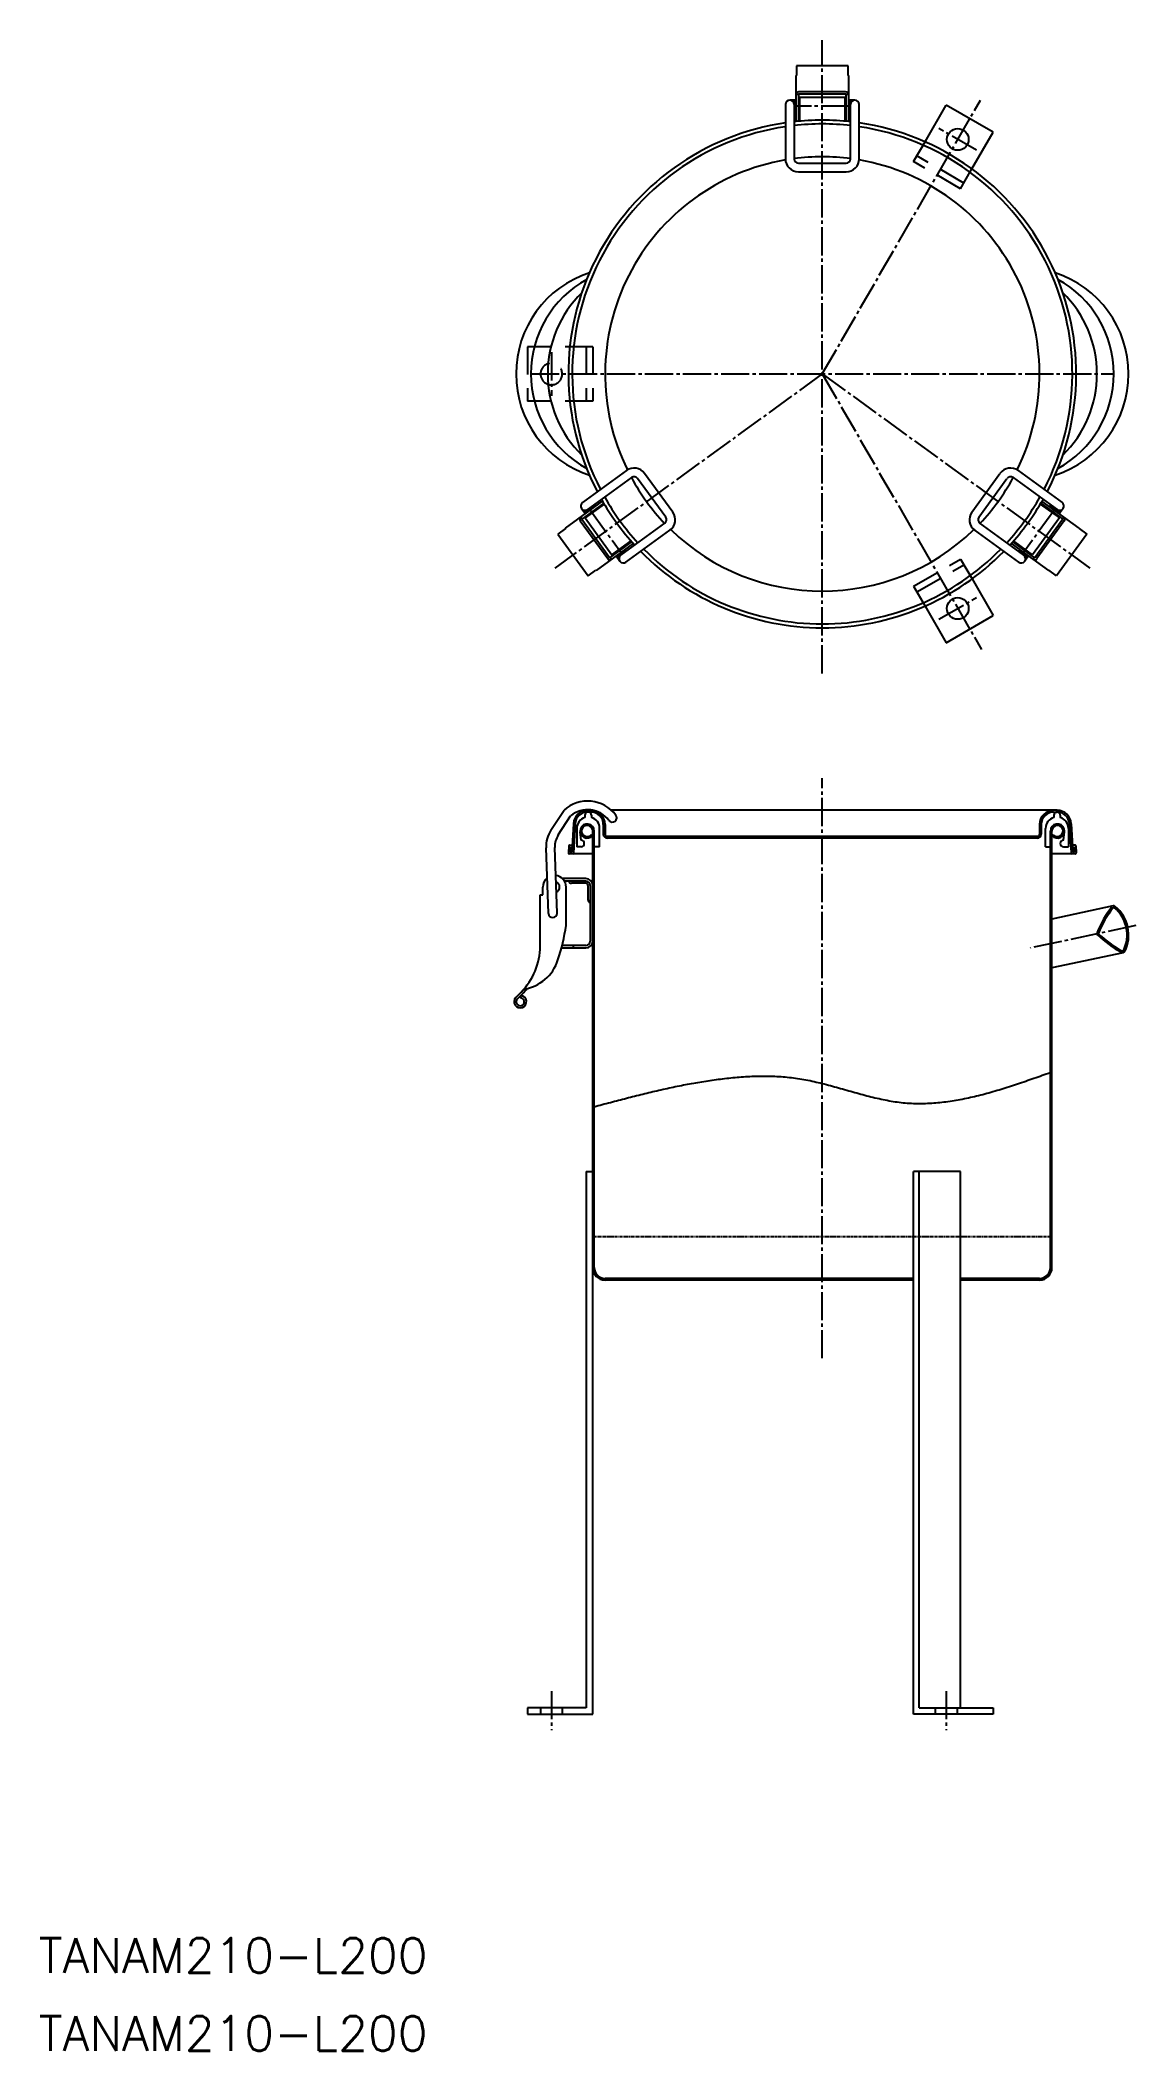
# Model space of a CAD drawing. Extents: x 253 to 757, y -303 to 623.
import ezdxf

# ---------------------------------------------------------------- set-up
doc = ezdxf.new("R2010")
doc.units = 0
for name, pattern in [('CENTER', [17.5, 13, -1.5, 1.5, -1.5]), ('DASHED', [19.05, 12.7, -6.35]), ('PHANTOM', [2.5, 1.25, -0.25, 0.25, -0.25, 0.25, -0.25])]:
    doc.linetypes.add(name, pattern=pattern)
doc.layers.get('0').update_dxf_attribs({"linetype": 'CONTINUOUS'})
doc.layers.add('CENTER', color=1, linetype='CENTER')
doc.styles.get("Standard").update_dxf_attribs({"font": 'txt.shx', "bigfont": '@extfont2.shx'})

msp = doc.modelspace()

# ---------------------------------------------------------------- linework, layer by layer
at = {"color": 7, "linetype": 'CONTINUOUS'}
for p, q in [((601.18, 585.16), (601.18, 606.36)), ((601.28, 606.36), (601.18, 606.36)), ((625.08, 610.79), (601.28, 610.79)), ((601.28, 610.79), (601.28, 606.36)), ((625.08, 606.36), (625.08, 610.79)), ((625.18, 606.36), (625.08, 606.36)), ((625.18, 606.36), (625.18, 585.16)), ((596.18, 592.99), (596.18, 567.99)), ((601.18, 594.99), (598.18, 594.99)), ((600.18, 592.99), (600.18, 567.99)), ((600.48, 594.44), (600.48, 589.94)), ((601.18, 594.44), (600.48, 594.44)), ((602.18, 597.59), (601.18, 597.59)), ((624.18, 597.79), (602.18, 597.79)), ((602.18, 597.79), (602.18, 585.26)), ((602.68, 594.19), (602.18, 594.19)), ((623.93, 598.79), (602.43, 598.79)), ((623.68, 596.19), (602.68, 596.19)), ((602.68, 596.19), (602.68, 585.31)), ((623.68, 585.31), (623.68, 596.19)), ((624.18, 594.19), (623.68, 594.19)), ((624.18, 585.26), (624.18, 597.79)), ((625.18, 597.59), (624.18, 597.59)), ((628.18, 594.99), (625.18, 594.99)), ((625.18, 594.94), (625.88, 594.94)), ((625.88, 594.94), (625.88, 589.44)), ((626.18, 567.99), (626.18, 592.99)), ((630.18, 567.99), (630.18, 592.99)), ((660.46, 575.79), (670.21, 592.66)), ((691.86, 580.16), (670.21, 592.66)), ((600.48, 590.99), (600.18, 590.99)), ((600.48, 589.94), (601.18, 589.94)), ((602.68, 590.19), (602.18, 590.19)), ((624.18, 590.19), (623.68, 590.19)), ((625.88, 589.44), (625.18, 589.44)), ((625.88, 590.99), (626.18, 590.99)), ((682.05, 563.33), (691.86, 580.16)), ((602.18, 565.99), (624.18, 565.99)), ((602.18, 561.99), (624.18, 561.99)), ((523.02, 424.4), (502.79, 409.7)), ((525.37, 421.16), (505.14, 406.47)), ((541.09, 402.92), (528.16, 420.72)), ((544.33, 405.27), (531.4, 423.07)), ((682.03, 405.27), (694.97, 423.07)), ((685.27, 402.92), (698.2, 420.72)), ((701, 421.16), (721.22, 406.47)), ((703.35, 424.4), (723.57, 409.7)), ((494.92, 397.8), (512.06, 410.26)), ((512.57, 409.39), (502.43, 402.03)), ((503.74, 405.08), (508.19, 408.31)), ((512.83, 408.96), (504.02, 402.56)), ((506.94, 407.4), (506.76, 407.64)), ((508.19, 408.31), (508.6, 407.74)), ((713.53, 408.96), (722.34, 402.56)), ((713.79, 409.39), (723.93, 402.03)), ((731.44, 397.8), (714.3, 410.26)), ((718.17, 408.31), (717.76, 407.74)), ((722.62, 405.08), (718.17, 408.31)), ((719.43, 407.4), (719.6, 407.64)), ((501.77, 401.24), (514.41, 383.84)), ((502.01, 402.95), (502.59, 402.15)), ((502.35, 406.91), (504.11, 404.48)), ((502.43, 402.03), (515.36, 384.23)), ((504.15, 404.51), (503.74, 405.08)), ((504.02, 402.56), (516.36, 385.57)), ((505.35, 404.14), (505.64, 403.74)), ((508.58, 406.49), (508.88, 406.09)), ((520.42, 385.43), (540.65, 400.13)), ((705.94, 385.43), (685.71, 400.13)), ((722.34, 402.56), (710, 385.57)), ((723.93, 402.03), (711, 384.23)), ((724.59, 401.24), (711.95, 383.84)), ((717.78, 406.49), (717.49, 406.09)), ((721.02, 404.14), (720.72, 403.74)), ((722.21, 404.51), (722.62, 405.08)), ((724.01, 406.91), (722.25, 404.48)), ((724.35, 402.95), (723.77, 402.15)), ((494.98, 397.72), (491.39, 395.11)), ((491.39, 395.11), (505.38, 375.86)), ((494.92, 397.8), (494.98, 397.72)), ((526.17, 390.84), (509.03, 378.39)), ((515.36, 384.23), (525.5, 391.59)), ((516.36, 385.57), (525.17, 391.97)), ((521.22, 389.1), (521.51, 388.7)), ((522.77, 382.2), (543, 396.89)), ((703.59, 382.2), (683.36, 396.89)), ((700.19, 390.84), (717.34, 378.39)), ((711, 384.23), (700.86, 391.59)), ((710, 385.57), (701.19, 391.97)), ((705.14, 389.1), (704.85, 388.7)), ((734.98, 395.11), (720.99, 375.86)), ((731.44, 397.8), (731.38, 397.72)), ((731.38, 397.72), (734.98, 395.11)), ((515.53, 384.35), (516.11, 383.54)), ((517.98, 386.75), (518.28, 386.35)), ((518.22, 385.07), (519.98, 382.64)), ((518.66, 385.39), (519.07, 384.82)), ((519.07, 384.82), (522.71, 387.47)), ((521.86, 386.85), (522.04, 386.61)), ((522.71, 387.47), (522.3, 388.03)), ((703.65, 387.47), (704.06, 388.03)), ((707.29, 384.82), (703.65, 387.47)), ((704.5, 386.85), (704.32, 386.61)), ((708.14, 385.07), (706.38, 382.64)), ((707.7, 385.39), (707.29, 384.82)), ((708.38, 386.75), (708.09, 386.35)), ((710.84, 384.35), (710.25, 383.54)), ((505.38, 375.86), (508.97, 378.47)), ((508.97, 378.47), (509.03, 378.39)), ((682.13, 374.47), (691.86, 357.62)), ((717.39, 378.47), (717.34, 378.39)), ((720.99, 375.86), (717.39, 378.47)), ((660.46, 362), (670.21, 345.12)), ((670.21, 345.12), (691.86, 357.62)), ((488.28, 258.78), (494.28, 268.03)), ((491.63, 256.61), (497.32, 265.37)), ((498.6, 261.77), (497.92, 248.73)), ((499.4, 261.73), (498.69, 248.31)), ((500.18, 259.6), (500.18, 251.13)), ((503.93, 265.63), (503.93, 264.63)), ((507.6, 267.93), (505.09, 267.93)), ((506.68, 267.13), (505.09, 267.13)), ((506.93, 265.63), (506.93, 264.63)), ((510.68, 251.13), (510.68, 259.6)), ((512.38, 261.43), (512.38, 256.93)), ((513.18, 261.43), (513.18, 256.93)), ((721.27, 267.93), (516.14, 267.93)), ((713.18, 261.43), (713.18, 256.93)), ((713.98, 261.43), (713.98, 256.93)), ((715.98, 251.13), (715.98, 259.6)), ((719.68, 267.13), (721.27, 267.13)), ((719.73, 265.63), (719.73, 264.63)), ((722.73, 265.63), (722.73, 264.63)), ((726.48, 259.6), (726.48, 251.13)), ((726.96, 261.73), (727.67, 248.31)), ((727.76, 261.77), (728.45, 248.73)), ((487.08, 220.47), (486.03, 250.67)), ((491.08, 220.61), (490.03, 250.81)), ((496.46, 251.55), (496.29, 248.35)), ((496.86, 251.93), (497.66, 251.93)), ((497.24, 251.13), (497.11, 248.73)), ((502.13, 251.13), (500.18, 251.13)), ((502.13, 254.13), (501.7, 258.03)), ((507.48, 256.37), (506.93, 256.8)), ((507.48, 57.33), (507.48, 258.38)), ((508.18, 57.33), (508.18, 258.38)), ((510.68, 251.13), (508.18, 251.13)), ((712.18, 255.93), (514.18, 255.93)), ((712.18, 255.13), (514.18, 255.13)), ((715.98, 251.13), (718.18, 251.13)), ((718.18, 57.33), (718.18, 258.38)), ((718.88, 57.33), (718.88, 258.38)), ((718.88, 256.37), (719.43, 256.8)), ((724.23, 254.13), (724.66, 258.03)), ((724.23, 251.13), (726.48, 251.13)), ((729.5, 251.93), (728.7, 251.93)), ((729.12, 251.13), (729.25, 248.73)), ((729.9, 251.55), (730.07, 248.35)), ((507.48, 247.93), (496.69, 247.93)), ((497.11, 248.73), (497.92, 248.73)), ((497.18, 249.93), (497.98, 249.93)), ((729.67, 247.93), (718.88, 247.93)), ((729.18, 249.93), (728.38, 249.93)), ((729.25, 248.73), (728.45, 248.73)), ((484.48, 228.94), (484.48, 232.54)), ((504.28, 236.54), (493.46, 236.54)), ((504.28, 235.34), (494.49, 235.34)), ((495.28, 214.94), (495.28, 232.54)), ((504.28, 234.34), (497.78, 234.34)), ((505.28, 233.34), (505.28, 226.84)), ((506.28, 233.34), (506.28, 207.74)), ((483.28, 205.4), (483.28, 228.94)), ((483.28, 228.94), (484.48, 228.94)), ((747.12, 223.88), (718.88, 217.88)), ((493.13, 204.54), (504.28, 204.54)), ((504.28, 205.74), (493.43, 205.74)), ((498.48, 205.74), (498.48, 204.54)), ((751.69, 202.36), (718.88, 195.39)), ((474.49, 184.19), (472.12, 181.81)), ((475.2, 183.48), (472.82, 181.1)), ((474.36, 182.63), (474.28, 181.64)), ((504.48, 101.63), (504.48, -145.37)), ((504.48, 101.63), (507.48, 101.63)), ((507.48, -148.37), (507.48, 101.63)), ((655.21, -148.37), (655.21, 101.63)), ((676.86, 101.63), (655.21, 101.63)), ((657.81, -145.37), (657.81, 101.63)), ((676.86, -145.37), (676.86, 101.63)), ((655.21, 52.33), (513.18, 52.33)), ((655.21, 51.63), (513.18, 51.63)), ((713.18, 52.33), (676.86, 52.33)), ((713.18, 51.63), (676.86, 51.63)), ((504.48, -145.37), (477.48, -145.37)), ((477.48, -145.37), (477.48, -148.37)), ((657.81, -145.37), (691.86, -145.37)), ((691.86, -145.37), (691.86, -148.37)), ((477.48, -148.37), (507.48, -148.37)), ((691.86, -148.37), (655.21, -148.37))]:
    msp.add_line(p, q, dxfattribs=at)
at = {"color": 3, "linetype": 'DASHED'}
for p, q in [((655.21, 566.68), (660.46, 575.79)), ((676.86, 554.18), (655.21, 566.68)), ((678.36, 556.78), (656.71, 569.28)), ((676.86, 554.18), (682.05, 563.33)), ((484.99, 481.38), (477.48, 481.38)), ((477.48, 481.38), (477.48, 456.38)), ((507.48, 481.38), (484.99, 481.38)), ((504.48, 481.38), (504.48, 456.38)), ((507.48, 481.38), (507.48, 456.38)), ((484.99, 456.38), (477.48, 456.38)), ((507.48, 456.38), (484.99, 456.38)), ((655.21, 371.11), (676.86, 383.61)), ((656.71, 368.51), (678.36, 381.01)), ((676.86, 383.61), (682.11, 374.5)), ((655.21, 371.11), (660.46, 362)), ((483.48, -145.37), (483.48, -148.37)), ((493.48, -145.37), (493.48, -148.37)), ((665.21, -145.37), (665.21, -148.37)), ((675.21, -145.37), (675.21, -148.37))]:
    msp.add_line(p, q, dxfattribs=at)
at = {"color": 3, "linetype": 'PHANTOM'}
msp.add_line((507.48, 71.63), (718.88, 71.63), dxfattribs=at)
at = {"color": 3}
msp.add_polyline3d([(508.18, 131.45, 0), (509.11, 131.7, 0), (510.04, 131.95, 0), (510.97, 132.19, 0), (511.9, 132.44, 0), (512.83, 132.69, 0), (513.76, 132.94, 0), (514.69, 133.19, 0), (515.62, 133.43, 0), (516.55, 133.68, 0), (517.48, 133.93, 0), (518.4, 134.17, 0), (519.34, 134.41, 0), (520.27, 134.66, 0), (521.2, 134.9, 0), (522.13, 135.14, 0), (523.06, 135.38, 0), (523.99, 135.62, 0), (524.92, 135.86, 0), (525.85, 136.1, 0), (526.78, 136.33, 0), (527.72, 136.57, 0), (528.65, 136.8, 0), (529.58, 137.03, 0), (530.51, 137.26, 0), (531.45, 137.49, 0), (532.38, 137.72, 0), (533.31, 137.94, 0), (534.25, 138.17, 0), (535.18, 138.39, 0), (536.12, 138.61, 0), (537.05, 138.82, 0), (537.99, 139.04, 0), (538.92, 139.25, 0), (539.86, 139.46, 0), (540.8, 139.67, 0), (541.74, 139.88, 0), (542.67, 140.08, 0), (543.61, 140.28, 0), (544.55, 140.48, 0), (545.49, 140.68, 0), (546.43, 140.87, 0), (547.37, 141.06, 0), (548.31, 141.25, 0), (549.25, 141.44, 0), (550.2, 141.62, 0), (551.14, 141.8, 0), (552.08, 141.97, 0), (553.03, 142.15, 0), (553.97, 142.31, 0), (554.92, 142.48, 0), (555.86, 142.64, 0), (556.81, 142.8, 0), (557.76, 142.96, 0), (558.71, 143.11, 0), (559.65, 143.26, 0), (560.61, 143.41, 0), (561.55, 143.55, 0), (562.51, 143.69, 0), (563.46, 143.82, 0), (564.41, 143.95, 0), (565.36, 144.07, 0), (566.32, 144.19, 0), (567.27, 144.31, 0), (568.23, 144.43, 0), (569.19, 144.53, 0), (570.14, 144.64, 0), (571.1, 144.74, 0), (572.06, 144.83, 0), (573.02, 144.92, 0), (573.98, 145.01, 0), (574.94, 145.09, 0), (575.9, 145.16, 0), (576.87, 145.23, 0), (577.83, 145.29, 0), (578.79, 145.35, 0), (579.75, 145.4, 0), (580.72, 145.44, 0), (581.68, 145.48, 0), (582.64, 145.51, 0), (583.6, 145.54, 0), (584.57, 145.55, 0), (585.53, 145.56, 0), (586.49, 145.57, 0), (587.45, 145.56, 0), (588.42, 145.55, 0), (589.38, 145.53, 0), (590.34, 145.5, 0), (591.3, 145.46, 0), (592.26, 145.42, 0), (593.22, 145.37, 0), (594.18, 145.3, 0), (595.14, 145.23, 0), (596.1, 145.15, 0), (597.05, 145.06, 0), (598.01, 144.96, 0), (598.97, 144.86, 0), (599.92, 144.74, 0), (600.87, 144.61, 0), (601.83, 144.47, 0), (602.78, 144.32, 0), (603.73, 144.17, 0), (604.68, 144, 0), (605.62, 143.82, 0), (606.57, 143.64, 0), (607.52, 143.45, 0), (608.46, 143.25, 0), (609.41, 143.04, 0), (610.35, 142.82, 0), (611.29, 142.6, 0), (612.23, 142.38, 0), (613.17, 142.15, 0), (614.11, 141.91, 0), (615.05, 141.66, 0), (615.99, 141.42, 0), (616.93, 141.17, 0), (617.86, 140.91, 0), (618.8, 140.66, 0), (619.74, 140.4, 0), (620.67, 140.14, 0), (621.61, 139.88, 0), (622.54, 139.61, 0), (623.47, 139.35, 0), (624.41, 139.08, 0), (625.34, 138.82, 0), (626.27, 138.56, 0), (627.2, 138.29, 0), (628.13, 138.03, 0), (629.07, 137.77, 0), (630, 137.51, 0), (630.93, 137.26, 0), (631.86, 137.01, 0), (632.79, 136.76, 0), (633.72, 136.51, 0), (634.65, 136.28, 0), (635.58, 136.04, 0), (636.51, 135.81, 0), (637.43, 135.59, 0), (638.37, 135.37, 0), (639.29, 135.16, 0), (640.22, 134.95, 0), (641.15, 134.76, 0), (642.08, 134.57, 0), (643.01, 134.39, 0), (643.94, 134.22, 0), (644.87, 134.06, 0), (645.8, 133.9, 0), (646.73, 133.76, 0), (647.66, 133.63, 0), (648.6, 133.51, 0), (649.53, 133.4, 0), (650.46, 133.3, 0), (651.39, 133.21, 0), (652.32, 133.14, 0), (653.25, 133.08, 0), (654.19, 133.02, 0), (655.12, 132.98, 0), (656.06, 132.96, 0), (656.99, 132.94, 0), (657.92, 132.93, 0), (658.86, 132.93, 0), (659.79, 132.95, 0), (660.73, 132.97, 0), (661.67, 133, 0), (662.6, 133.05, 0), (663.54, 133.1, 0), (664.48, 133.16, 0), (665.41, 133.24, 0), (666.35, 133.32, 0), (667.29, 133.41, 0), (668.22, 133.51, 0), (669.16, 133.62, 0), (670.1, 133.74, 0), (671.04, 133.86, 0), (671.98, 134, 0), (672.92, 134.14, 0), (673.86, 134.29, 0), (674.79, 134.45, 0), (675.74, 134.61, 0), (676.67, 134.79, 0), (677.62, 134.97, 0), (678.56, 135.16, 0), (679.5, 135.35, 0), (680.44, 135.55, 0), (681.38, 135.76, 0), (682.32, 135.97, 0), (683.26, 136.19, 0), (684.2, 136.42, 0), (685.14, 136.65, 0), (686.09, 136.89, 0), (687.03, 137.13, 0), (687.97, 137.38, 0), (688.91, 137.64, 0), (689.86, 137.9, 0), (690.8, 138.16, 0), (691.74, 138.43, 0), (692.68, 138.71, 0), (693.63, 138.99, 0), (694.57, 139.27, 0), (695.51, 139.56, 0), (696.46, 139.85, 0), (697.4, 140.14, 0), (698.35, 140.44, 0), (699.29, 140.74, 0), (700.23, 141.05, 0), (701.18, 141.36, 0), (702.12, 141.67, 0), (703.07, 141.98, 0), (704.01, 142.3, 0), (704.95, 142.62, 0), (705.9, 142.94, 0), (706.84, 143.27, 0), (707.79, 143.59, 0), (708.73, 143.92, 0), (709.68, 144.25, 0), (710.62, 144.58, 0), (711.57, 144.91, 0), (712.51, 145.25, 0), (713.46, 145.58, 0), (714.4, 145.92, 0), (715.35, 146.25, 0), (716.29, 146.59, 0), (717.24, 146.93, 0), (718.18, 147.26, 0)], dxfattribs=at)
at = {"color": 7, "linetype": 'CONTINUOUS'}
for centre in [(675.53, 576.89), (675.53, 360.9)]:
    msp.add_circle(centre, 5, dxfattribs=at)
for centre, radius, start, end in [((598.18, 592.99), 2, 0, 180), ((602.43, 597.54), 1.25, 90, 180), ((623.93, 597.54), 1.25, 0, 90), ((628.18, 592.99), 2, 0, 180), ((613.18, 468.89), 116.89, 98.3627, 207.6373), ((613.18, 468.89), 116.89, 83.61446, 96.38554), ((613.18, 468.89), 115.12, 83.51599, 96.48401), ((613.18, 468.89), 116.89, 332.3627, 81.6373), ((613.18, 468.89), 115.12, 98.49206, 207.50794), ((613.18, 468.89), 115.12, 332.49206, 81.50794), ((613.18, 468.89), 100, 99.77307, 206.22693), ((602.18, 567.99), 6, 180, 270), ((613.18, 468.89), 100, 82.53041, 97.46959), ((602.18, 567.99), 2, 180, 270), ((624.18, 567.99), 6, 270, 0), ((624.18, 567.99), 2, 270, 0), ((613.18, 468.89), 100, 333.77307, 80.22693), ((521.19, 468.89), 49.01, 108.08021, 251.91979), ((528.83, 468.89), 49.79, 118.962, 241.038), ((705.17, 468.89), 49.01, 288.08021, 71.91979), ((697.53, 468.89), 49.79, 298.962, 61.038), ((539.15, 468.89), 52.39, 134.50041, 225.49959), ((687.22, 468.89), 52.39, 314.50041, 45.49959), ((526.54, 419.54), 6, 36, 126), ((613.18, 468.89), 100, 208.53041, 223.46959), ((526.54, 419.54), 2, 36, 126), ((613.18, 468.89), 100, 316.53041, 331.46959), ((699.82, 419.54), 6, 54, 144), ((699.82, 419.54), 2, 54, 144), ((503.97, 408.09), 2, 126, 306), ((613.18, 468.89), 116.89, 209.61446, 222.38554), ((613.18, 468.89), 115.12, 209.51599, 222.48401), ((613.18, 468.89), 115.12, 317.51599, 330.48401), ((613.18, 468.89), 116.89, 317.61446, 330.38554), ((722.4, 408.09), 2, 234, 54), ((502.78, 401.97), 1.25, 126, 216), ((539.47, 401.75), 2, 306, 36), ((539.47, 401.75), 6, 306, 36), ((686.89, 401.75), 6, 144, 234), ((686.89, 401.75), 2, 144, 234), ((723.58, 401.97), 1.25, 324, 54), ((613.18, 468.89), 100, 225.77307, 314.22693), ((515.42, 384.58), 1.25, 216, 306), ((521.6, 383.81), 2, 126, 306), ((613.18, 468.89), 116.89, 224.3627, 315.6373), ((613.18, 468.89), 115.12, 224.49206, 315.50794), ((704.76, 383.81), 2, 234, 54), ((710.94, 384.58), 1.25, 234, 324), ((505.16, 255.84), 16.34, 37.30164, 131.74202), ((505.16, 255.84), 12.34, 37.30164, 129.42482), ((505.09, 261.43), 6.5, 90, 177), ((505.09, 261.43), 5.7, 90, 177), ((505.43, 259.6), 5.25, 106.60155, 180), ((504.93, 258.38), 3.25, 0, 321.68512), ((504.93, 258.38), 2.55, 0, 321.68512), ((505.43, 265.63), 1.5, 0, 180), ((506.68, 261.43), 6.5, 0, 90), ((506.68, 261.43), 5.7, 0, 90), ((505.43, 259.6), 5.25, 0, 73.39845), ((516.56, 264.53), 2, 217.30164, 37.30164), ((719.68, 261.43), 6.5, 90, 180), ((719.68, 261.43), 5.7, 90, 180), ((721.23, 259.6), 5.25, 106.60155, 180), ((721.43, 258.38), 3.25, 218.31488, 180), ((721.43, 258.38), 2.55, 218.31488, 180), ((721.23, 265.63), 1.5, 0, 180), ((721.27, 261.43), 6.5, 3, 90), ((721.27, 261.43), 5.7, 3, 90), ((721.23, 259.6), 5.25, 0, 73.39845), ((500.02, 251.16), 14, 147, 182), ((500.02, 251.16), 10, 147, 182), ((496.86, 251.53), 0.4, 90, 177), ((497.66, 251.53), 0.4, 357, 90), ((502.13, 252.63), 1.5, 270, 90), ((514.18, 256.93), 1.8, 180, 270), ((514.18, 256.93), 1, 180, 270), ((712.18, 256.93), 1, 270, 0), ((712.18, 256.93), 1.8, 270, 0), ((724.23, 252.63), 1.5, 90, 270), ((728.7, 251.53), 0.4, 90, 183), ((729.5, 251.53), 0.4, 3, 90), ((496.69, 248.33), 0.4, 177, 270), ((498.3, 248.33), 0.4, 270, 357), ((728.07, 248.33), 0.4, 183, 270), ((729.67, 248.33), 0.4, 270, 3), ((489.88, 232.54), 5.4, 128.58272, 180), ((489.88, 232.54), 5.4, 0, 83.67673), ((489.88, 232.54), 2.4, 291.00833, 72.99167), ((497.78, 235.84), 1.5, 199.47122, 270), ((504.28, 233.34), 3.2, 0, 90), ((504.28, 233.34), 2, 0, 90), ((504.28, 233.34), 1, 0, 90), ((506.78, 226.84), 1.5, 180, 250.52878), ((786, 192.82), 50, 142.1222, 157.90338), ((786, 192.82), 49.3, 142.1222, 157.90338), ((747.33, 222.9), 0.3, 50.58009, 142.1222), ((747.33, 222.9), 1, 50.58009, 102), ((737.15, 210.52), 16.34, 333.41991, 50.58009), ((737.15, 210.52), 17.04, 333.41991, 50.58009), ((489.08, 220.54), 2, 182, 2), ((396.42, 230.01), 100, 341.95427, 351.33624), ((453.28, 205.4), 30, 315, 0), ((504.28, 207.74), 3.2, 270, 0), ((504.28, 207.74), 2, 270, 0), ((740.6, 211.25), 1, 157.90338, 226.09662), ((774.58, 246.56), 50, 226.09662, 241.8778), ((740.6, 211.25), 0.3, 157.90338, 226.09662), ((774.58, 246.56), 49.3, 226.09662, 241.8778), ((472.49, 205.22), 20, 279.30232, 341.95427), ((751.49, 203.34), 0.3, 241.8778, 333.41991), ((751.49, 203.34), 1, 282, 333.41991), ((453.28, 205.4), 31, 315, 320.81894), ((474.13, 179.79), 2.85, 135, 85.4755), ((474.13, 179.79), 1.85, 135, 85.4755), ((513.18, 57.33), 5.7, 180, 270), ((513.18, 57.33), 5, 180, 270), ((713.18, 57.33), 5, 270, 0), ((713.18, 57.33), 5.7, 270, 0)]:
    msp.add_arc(centre, radius, start, end, dxfattribs=at)
at = {"color": 3, "linetype": 'DASHED'}
for start, end in [(117.36669, 242.63331), (242.63331, 115.44182)]:
    msp.add_arc((488.48, 468.88), 5, start, end, dxfattribs=at)
at = {"layer": 'CENTER', "color": 1, "linetype": 'CENTER'}
for p, q in [((613.18, 331.01), (613.18, 622.58)), ((613.18, 468.89), (685.98, 594.98)), ((613.18, 468.89), (685.98, 594.98)), ((625.65, 592.19), (600.58, 592.19)), ((684.19, 571.89), (666.87, 581.89)), ((684.19, 571.89), (666.87, 581.89)), ((488.48, 478.88), (488.48, 458.88)), ((479.05, 468.89), (747.31, 468.89)), ((613.18, 468.89), (490.01, 379.4)), ((613.18, 468.89), (736.35, 379.4)), ((613.18, 468.89), (686.48, 341.94)), ((613.18, 468.89), (686.48, 341.94)), ((506.1, 406.51), (520.84, 386.22)), ((720.26, 406.51), (705.52, 386.22)), ((666.87, 355.9), (684.19, 365.9)), ((666.87, 355.9), (684.19, 365.9)), ((613.18, 15.61), (613.18, 282.77)), ((757.48, 214.84), (708.91, 204.51)), ((488.48, -137.68), (488.48, -155.68)), ((670.21, -137.68), (670.21, -155.68))]:
    msp.add_line(p, q, dxfattribs=at)

# ---------------------------------------------------------------- texts
at = {"color": 7, "linetype": 'CONTINUOUS'}
for p in [(252.48, -267.39), (252.48, -303.32)]:
    msp.add_text('TANAM210-L200', height=16, dxfattribs=at).set_placement(p)

doc.saveas('drawing.dxf')
